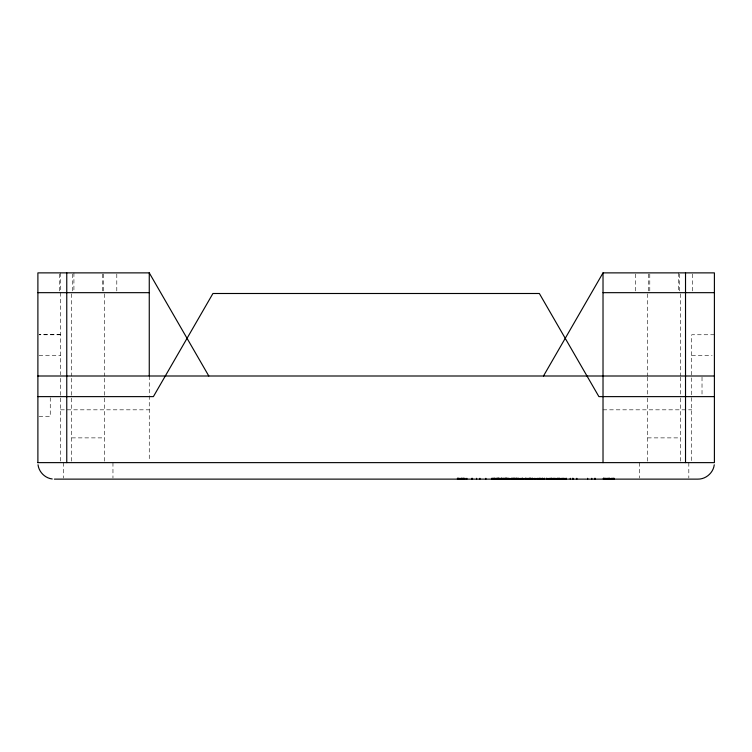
<?xml version="1.0" encoding="UTF-8"?>
<svg xmlns="http://www.w3.org/2000/svg" width="752" height="752" viewBox="0 0 752 752"><rect width="100%" height="100%" fill="white"/><g stroke="black" fill="none" stroke-linecap="round" stroke-linejoin="round"><path stroke-width="0.56" stroke-dasharray="3.76 2.82" d="M714.4 334.753L691.708 334.753L691.708 462.63M39.019 355.376L60.574 355.376M691.708 355.376L712.135 355.376M60.574 409.821L149.263 409.821M603.019 409.821L691.708 409.821M39.01 416.429L50.262 416.429L50.262 397.789M71.713 437.88L104.716 437.88M647.575 437.88L680.579 437.88M702.02 377.156L702.02 395.712M692.658 274.038L692.658 291.513M688.823 462.63L688.823 478.028M680.579 293.844L680.579 376M680.579 377.166L680.579 397.018M680.579 398.184L680.579 461.455M679.545 274.038L679.545 291.513M678.36 272.873L678.36 291.513M649.784 274.038L649.784 291.513M648.6 274.038L648.6 291.513M647.575 293.844L647.575 376M647.575 377.166L647.575 397.018M647.575 398.184L647.575 461.455M639.322 462.63L639.322 478.028M635.496 274.038L635.496 291.513M149.263 376L149.263 461.455M116.795 274.038L116.795 291.513M112.96 462.63L112.96 478.028M104.716 293.844L104.716 376M104.716 378.331L104.716 397.018M104.716 398.184L104.716 461.455M103.682 274.038L103.682 291.513M102.507 274.038L102.507 291.513M73.922 272.873L73.922 291.513M72.737 274.038L72.737 291.513M71.713 293.844L71.713 376M71.713 378.331L71.713 397.018M71.713 398.184L71.713 461.455M63.459 462.63L63.459 478.028M60.574 272.873L60.574 374.825M60.574 378.341L60.574 462.63M59.634 274.038L59.634 291.513M60.574 334.743L39.019 334.753L60.574 334.753"/><path stroke-width="1.13" d="M714.259 464.783C713.338 472.764 705.94 479.259 697.903 479.127L54.388 479.127M543.48 376L603.019 272.873L714.4 272.873L714.4 462.63L37.6 462.63M208.802 376L149.263 272.873L37.891 272.873L37.891 462.63M37.891 292.669L149.263 292.669M603.019 292.669L714.4 292.669M37.891 376L714.4 376M37.891 396.624L153.389 396.624L212.929 293.496L539.353 293.496L598.902 396.624L714.4 396.624M52.236 478.986C45.007 478.112 38.897 472.002 38.032 464.783M685.523 272.873L685.523 462.63M614.046 478.3L614.046 479.127M613.876 478.3L613.867 479.127M613.378 478.3L613.369 479.127M612.551 478.3L612.532 479.127M612.081 478.3L612.081 479.127M611.367 478.3L611.395 479.127M609.891 478.3L609.891 479.127M609.637 478.3L609.637 479.127M609.205 478.3L609.205 479.127M608.612 478.3L608.612 479.127M608.086 478.3L608.048 479.127M607.832 478.3L607.842 479.127M606.892 478.3L606.883 479.127M605.896 478.3L605.783 479.127M605.764 478.3L605.764 479.127M604.458 478.3L604.495 479.127M604.091 478.3L604.091 479.127M603.884 478.3L603.884 479.127M603.442 478.3L603.442 479.127M603.414 478.3L603.414 479.127M603.019 272.873L603.019 462.63M594.982 478.3L594.982 479.127M594.945 478.3L594.945 479.127M591.768 478.3L591.768 479.127M587.669 478.3L587.669 479.127M576.831 478.3L576.831 479.127M573.005 478.3L573.005 479.127M572.77 478.3L572.77 479.127M570.289 478.3L570.289 479.127M566.312 478.3L566.312 479.127M565.955 478.3L565.955 479.127M564.771 478.3L564.771 479.127M563.389 478.3L563.389 479.127M563.051 478.3L563.051 479.127M562.346 478.3L562.346 479.127M561.321 478.3L561.321 479.127M560.024 478.3L560.024 479.127M559.394 478.3L559.394 479.127M559.056 478.3L559.056 479.127M558.614 478.3L558.51 479.127M558.003 478.3L558.125 479.127M557.627 478.3L557.627 479.127M556.997 478.3L556.997 479.127M555.7 478.3L555.7 479.127M554.675 478.3L554.675 479.127M553.97 478.3L553.97 479.127M553.698 478.3L553.698 479.127M552.278 478.3L552.278 479.127M551.47 478.3L551.47 479.127M551.244 478.3L551.244 479.127M551.056 478.3L551.056 479.127M550.558 478.3L550.558 479.127M549.458 478.3L549.458 479.127M548.011 478.3L548.011 479.127M546.723 478.3L546.723 479.127M546.243 478.3L546.243 479.127M544.279 478.3L544.279 479.127M544.185 478.3L544.185 479.127M542.728 478.3L542.728 479.127M542.521 478.3L542.521 479.127M541.891 478.3L541.872 479.127M540.791 478.3L540.791 479.127M540.19 478.3L540.19 479.127M539.419 478.3L539.419 479.127M539.278 478.3L539.278 479.127M538.253 478.3L538.253 479.127M537.483 478.3L537.483 479.127M535.95 478.3L535.95 479.127M534.531 478.3L534.531 479.127M532.877 478.3L532.877 479.127M532.632 478.3L532.632 479.127M532.021 478.3L531.993 479.127M530.978 478.3L530.997 479.127M530.837 478.3L530.78 479.127M530.451 478.3L530.451 479.127M530.132 478.3L530.141 479.127M529.568 478.3L529.549 479.127M529.352 479.127L529.352 478.3L529.229 479.127M528.985 478.3L528.985 479.127M528.054 478.3L527.96 479.127M526.25 478.3L526.184 479.127M525.714 478.3L525.676 479.127M525.291 478.3L525.394 479.127M525.122 478.3L525.122 479.127M522.988 478.3L522.988 479.127M522.612 478.3L522.612 479.127M522.452 478.3L522.443 479.127M521.954 478.3L521.935 479.127M521.098 478.3L521.127 479.127M519.961 478.3L519.942 479.127M518.551 479.127L518.551 478.3L518.466 479.127M518.213 478.3L518.213 479.127M517.78 478.3L517.78 479.127M517.179 478.3L517.179 479.127M516.727 478.3L516.652 479.127L516.624 478.3M516.408 478.3L516.408 479.127M515.468 478.3L515.458 479.127M515.214 478.3L515.214 479.127M514.462 478.3L514.5 479.127M514.33 478.3L514.349 479.127M514.133 478.3L514.161 479.127M513.494 478.3L513.494 479.127M513.278 478.3L513.278 479.127M513.043 478.3L513.033 479.127M512.356 478.3L512.356 479.127M511.98 478.3L512.018 479.127M511.886 478.3L511.877 479.127M511.266 478.3L511.266 479.127M509.828 478.3L509.818 479.127M508.192 478.3L508.192 479.127M508.023 478.3L508.051 479.127M507.985 478.3L507.985 479.127M507.205 478.3L507.177 479.127M506.763 478.3L506.763 479.127M506.604 478.3L506.679 479.127M506.359 478.3L506.397 479.127M505.993 478.3L505.993 479.127M505.823 478.3L505.852 479.127M505.654 478.3L505.57 479.127M505.466 478.3L505.485 479.127M504.771 478.3L504.771 479.127M504.536 479.127L504.46 478.3L504.319 479.127M503.671 478.3L503.699 479.127M502.693 479.127L502.693 478.3L502.599 479.127M502.082 478.3L502.063 479.127M501.678 478.3L501.687 479.127M501.556 478.3L501.556 479.127M501.217 478.3L501.217 479.127M501.086 478.3L501.086 479.127M500.08 478.3L500.08 479.127M499.356 478.3L499.356 479.127M498.905 478.3L498.792 479.127L498.764 478.3M498.52 478.3L498.463 479.127M498.332 478.3L498.332 479.127M497.561 478.3L497.561 479.127M497.26 478.3L497.26 479.127M497.128 478.3L497.128 479.127M496.264 478.3L496.405 479.127M496.104 478.3L496.104 479.127M494.995 478.3L494.919 479.127M494.844 478.3L494.844 479.127M494.656 478.3L494.619 479.127M493.434 478.3L493.331 479.127M493.218 478.3L493.246 479.127M492.466 478.3L492.466 479.127M491.554 478.3L491.554 479.127M485.848 478.3L485.848 479.127M479.908 478.3L479.908 479.127M476.571 478.3L476.599 479.127M472.5 478.3L472.5 479.127M471.748 478.3L471.748 479.127M466.842 478.3L466.842 479.127M464.943 478.3L464.943 479.127M464.304 478.3L464.341 479.127M463.552 478.3L463.552 479.127M463.288 478.3L463.307 479.127M463.1 478.3L463.157 479.127M462.461 478.3L462.442 479.127M461.878 478.3L461.86 479.127M461.662 478.3L461.662 479.127L461.54 478.3M460.271 478.3L460.365 479.127M458.56 478.3L458.56 479.127M458.504 478.3L458.504 479.127M457.987 478.3L458.024 479.127M457.601 478.3L457.695 479.127M457.432 478.3L457.432 479.127M149.263 272.873L149.263 376M66.759 272.873L66.759 462.63M527.03 479.127L527.03 478.3L526.945 479.127M503.52 479.127L503.502 478.3L503.436 479.127M498.012 479.127L498.012 478.3L497.918 479.127M494.102 479.127L494.102 478.3L494.045 479.127M492.203 479.127L492.203 478.3L492.165 479.127M459.34 479.127L459.34 478.3L459.256 479.127"/></g></svg>
